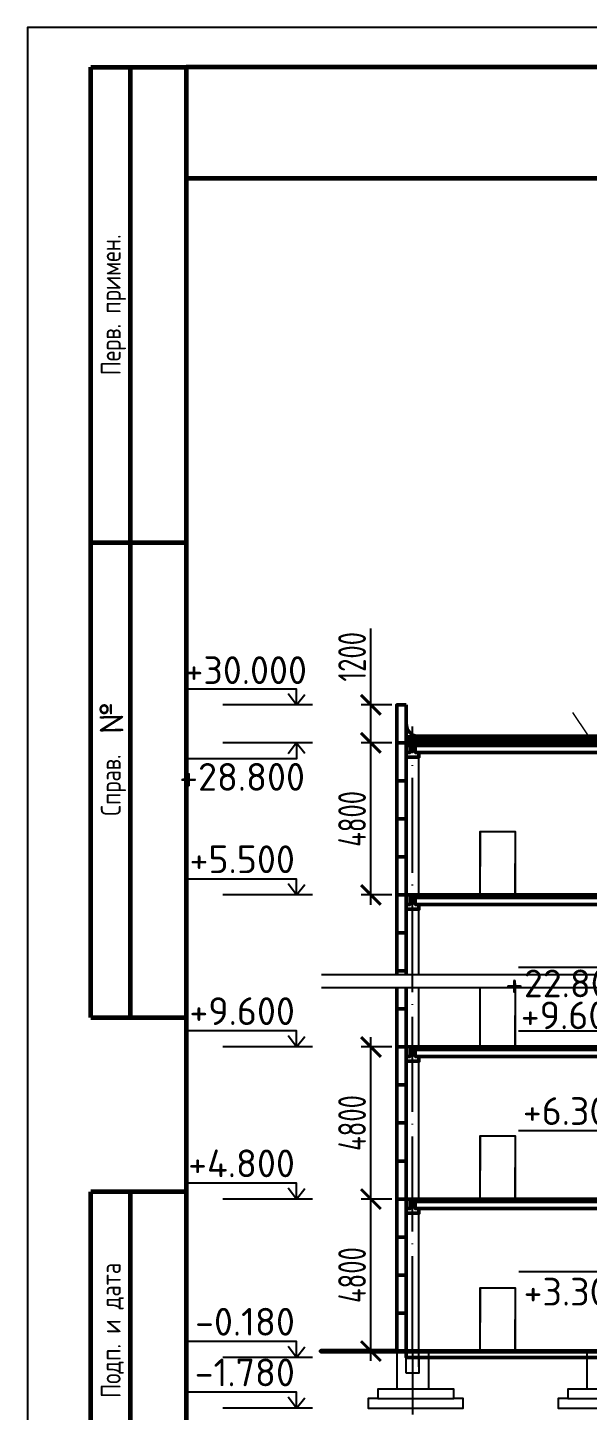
# Model space of a CAD drawing. Header units: millimetres. Extents: x -258526 to -95372, y 16759 to 83244.
# Drawn here: x -127405 to -127334.3, y 41407.7 to 41582.3 of the extents above; entities that cross this region are included whole.
import ezdxf
from ezdxf.enums import TextEntityAlignment as Align

# ---------------------------------------------------------------- set-up
doc = ezdxf.new("R2010")
doc.units = ezdxf.units.MM
doc.header["$LTSCALE"] = 0.5
doc.linetypes.add('ACAD_ISO04W100', pattern=[30, 24, -3, 0, -3])
for name, color, linetype in [('оси', 7, 'ACAD_ISO04W100'), ('размеры', 7, 'Continuous'), ('тонкие', 7, 'Continuous')]:
    doc.layers.add(name, color=color, linetype=linetype)
for name, color, linetype, lineweight in [('ТОЛСТЫЕ', 1, 'Continuous', 50), ('ТОНКИЕе', 7, 'Continuous', 25), ('я', 220, 'Continuous', 30), ('я1', 210, 'Continuous', 25), ('я2', 220, 'Continuous', 25)]:
    doc.layers.add(name, color=color, linetype=linetype, lineweight=lineweight)
doc.styles.add('арх', font='isocpeur.ttf', dxfattribs={"width": 0.5, "height": 10})
doc.styles.add('ГОСТ 2.304', font='cs_gost2304.shx')
doc.styles.add('Наклонный', font='isocpeur.ttf', dxfattribs={"width": 0.7, "height": 3.5})
doc.styles.add('Наклонный 5', font='isocpeur.ttf', dxfattribs={"height": 7})
doc.dimstyles.new('СТРОИТЕЛЬНЫЙ', dxfattribs={"dimtxt": 3.5, "dimasz": 2.5, "dimexe": 1.25, "dimexo": 0.625, "dimtad": 1, "dimdec": 0, "dimlfac": 500, "dimdsep": 46, "dimtxsty": 'Наклонный', "dimblk1": 'ARCHTICK', "dimblk2": 'ARCHTICK', "dimsah": 1, "dimcen": 0, "dimdle": 1.25, "dimadec": 0, "dimazin": 0, "dimtfac": 0.75, "dimtdec": 0, "dimtmove": 0, "dimatfit": 3, "dimldrblk": 'ARCHTICK', "dimfxl": 1, "dimtolj": 1, "dimtzin": 0, "dimarcsym": 0})

# ---------------------------------------------------------------- blocks, each defined once
blk = doc.blocks.new('_ArchTick')
at = {"color": 0, "linetype": 'ByBlock', "const_width": 0.15}
blk.add_lwpolyline([(-0.5, -0.5), (0.5, 0.5)], dxfattribs=at)
blk = doc.blocks.new('*D684')
at = {"layer": 'Defpoints', "color": 0, "transparency": 16777216}
for p in [(-127361.65, 41434.36), (-127358.38, 41434.36), (-127358.38, 41415.16)]:
    blk.add_point(p, dxfattribs=at)
at = {"layer": 'размеры', "color": 0, "lineweight": -2, "transparency": 16777216}
for p, q in [((-127359.01, 41434.36), (-127362.9, 41434.36)), ((-127361.65, 41413.91), (-127361.65, 41435.61)), ((-127359.01, 41415.16), (-127362.9, 41415.16))]:
    blk.add_line(p, q, dxfattribs=at)
at = {"layer": 'размеры', "color": 0, "lineweight": -2, "transparency": 16777216, "xscale": 2.5, "yscale": 2.5, "zscale": 2.5}
for p, rotation in [((-127361.65, 41434.36), 90), ((-127361.65, 41415.16), 270)]:
    blk.add_blockref('_ArchTick', p, dxfattribs=dict(at, rotation=rotation))
at = {"layer": 'размеры', "color": 0, "transparency": 16777216, "insert": (-127364.03, 41424.76), "char_height": 3.5, "attachment_point": 5, "rotation": 90, "style": 'Наклонный'}
blk.add_mtext('\\A1;4800', dxfattribs=at)
blk = doc.blocks.new('*D685')
at = {"layer": 'Defpoints', "color": 0, "transparency": 16777216}
for p in [(-127361.65, 41453.56), (-127358.38, 41453.56), (-127358.38, 41434.36)]:
    blk.add_point(p, dxfattribs=at)
at = {"layer": 'размеры', "color": 0, "lineweight": -2, "transparency": 16777216}
for p, q in [((-127359.01, 41453.56), (-127362.9, 41453.56)), ((-127361.65, 41433.11), (-127361.65, 41454.81)), ((-127359.01, 41434.36), (-127362.9, 41434.36))]:
    blk.add_line(p, q, dxfattribs=at)
at = {"layer": 'размеры', "color": 0, "lineweight": -2, "transparency": 16777216, "xscale": 2.5, "yscale": 2.5, "zscale": 2.5}
for p, rotation in [((-127361.65, 41453.56), 90), ((-127361.65, 41434.36), 270)]:
    blk.add_blockref('_ArchTick', p, dxfattribs=dict(at, rotation=rotation))
at = {"layer": 'размеры', "color": 0, "transparency": 16777216, "insert": (-127364.03, 41443.96), "char_height": 3.5, "attachment_point": 5, "rotation": 90, "style": 'Наклонный'}
blk.add_mtext('\\A1;4800', dxfattribs=at)
blk = doc.blocks.new('*D686')
at = {"layer": 'Defpoints', "color": 0, "transparency": 16777216}
for p in [(-127361.65, 41491.96), (-127358.38, 41491.96), (-127358.38, 41472.76)]:
    blk.add_point(p, dxfattribs=at)
at = {"layer": 'размеры', "color": 0, "lineweight": -2, "transparency": 16777216}
for p, q in [((-127359.01, 41491.96), (-127362.9, 41491.96)), ((-127361.65, 41471.51), (-127361.65, 41493.21)), ((-127359.01, 41472.76), (-127362.9, 41472.76))]:
    blk.add_line(p, q, dxfattribs=at)
at = {"layer": 'размеры', "color": 0, "lineweight": -2, "transparency": 16777216, "xscale": 2.5, "yscale": 2.5, "zscale": 2.5}
for p, rotation in [((-127361.65, 41491.96), 90), ((-127361.65, 41472.76), 270)]:
    blk.add_blockref('_ArchTick', p, dxfattribs=dict(at, rotation=rotation))
at = {"layer": 'размеры', "color": 0, "transparency": 16777216, "insert": (-127364.03, 41482.36), "char_height": 3.5, "attachment_point": 5, "rotation": 90, "style": 'Наклонный'}
blk.add_mtext('\\A1;4800', dxfattribs=at)
blk = doc.blocks.new('*D687')
at = {"layer": 'Defpoints', "color": 0, "transparency": 16777216}
for p in [(-127361.65, 41496.76), (-127358.38, 41496.76), (-127361.65, 41491.96)]:
    blk.add_point(p, dxfattribs=at)
at = {"layer": 'размеры', "color": 0, "lineweight": -2, "transparency": 16777216}
for p, q in [((-127361.65, 41496.76), (-127361.65, 41506.39)), ((-127359.01, 41496.76), (-127362.9, 41496.76)), ((-127361.65, 41490.71), (-127361.65, 41496.76)), ((-127362.28, 41491.96), (-127362.9, 41491.96))]:
    blk.add_line(p, q, dxfattribs=at)
at = {"layer": 'размеры', "color": 0, "lineweight": -2, "transparency": 16777216, "xscale": 2.5, "yscale": 2.5, "zscale": 2.5}
for p, rotation in [((-127361.65, 41496.76), 90), ((-127361.65, 41491.96), 270)]:
    blk.add_blockref('_ArchTick', p, dxfattribs=dict(at, rotation=rotation))
at = {"layer": 'размеры', "color": 0, "transparency": 16777216, "insert": (-127364.03, 41502.83), "char_height": 3.5, "attachment_point": 5, "rotation": 90, "style": 'Наклонный'}
blk.add_mtext('\\A1;1200', dxfattribs=at)

msp = doc.modelspace()

# ---------------------------------------------------------------- linework, layer by layer
at = {"color": 0, "linetype": 'ByBlock', "lineweight": 20}
msp.add_line((-127334.2488, 41492.9657, 0), (-127336.158, 41495.7993, 0), dxfattribs=at)
at = {"layer": 'оси', "color": 0}
for points in [[(-127356.3807, 41415.1616), (-127356.3807, 41494.0081)], [(-127357.1807, 41415.1616), (-127355.5807, 41415.1616)]]:
    msp.add_lwpolyline(points, dxfattribs=at)
at = {"layer": 'ТОЛСТЫЕ', "color": 0}
for points in [[(-127357.1807, 41496.7616), (-127357.1807, 41472.7616), (-127358.3807, 41472.7616), (-127358.3807, 41493.2062)], [(-127358.3807, 41491.9616), (-127358.3807, 41496.7616), (-127357.1807, 41496.7616)], [(-127358.3807, 41487.1616), (-127358.3807, 41491.9616), (-127357.1807, 41491.9616)], [(-127020.0607, 41491.6416), (-127019.5807, 41491.6416), (-127019.5807, 41492.0416), (-127019.5807, 41492.4416), (-127357.1807, 41492.4416), (-127356.9007, 41492.4416), (-127357.1807, 41492.4416), (-127357.1807, 41492.7216), (-127019.5807, 41492.7216), (-127019.5807, 41492.8016)], [(-127356.7007, 41491.6416), (-127357.1807, 41491.6416), (-127357.1807, 41492.0416), (-127019.5807, 41492.0416)], [(-127021.0619, 41492.8016), (-127355.6995, 41492.8016)], [(-127356.3807, 41491.6416), (-127356.7007, 41491.6416), (-127356.7007, 41490.7616), (-127357.1807, 41490.7616), (-127357.1807, 41490.1616), (-127355.5807, 41490.1616), (-127355.5807, 41490.1616), (-127355.5807, 41490.7616)], [(-127356.3807, 41491.6416), (-127356.0607, 41491.6416), (-127356.0607, 41490.7616), (-127355.5807, 41490.7616)], [(-127356.0607, 41491.6416), (-127307.5807, 41491.6416)], [(-127355.5807, 41490.7616), (-127332.7007, 41490.7616)], [(-127358.3807, 41482.3616), (-127358.3807, 41487.1616), (-127357.1807, 41487.1616)], [(-127358.3807, 41477.5616), (-127358.3807, 41482.3616), (-127357.1807, 41482.3616)], [(-127358.3807, 41472.7616), (-127358.3807, 41477.5616), (-127357.1807, 41477.5616)], [(-127358.3807, 41462.7308), (-127358.3807, 41474.0062)], [(-127358.3807, 41472.7616), (-127331.5807, 41472.7616)], [(-127357.1807, 41472.7616), (-127357.1807, 41462.7308)], [(-127356.3807, 41472.4416), (-127356.7007, 41472.4416), (-127356.7007, 41471.5616), (-127357.1807, 41471.5616), (-127357.1807, 41470.9616), (-127355.5807, 41470.9616), (-127355.5807, 41470.9616), (-127355.5807, 41471.5616)], [(-127356.3807, 41472.4416), (-127356.0607, 41472.4416), (-127356.0607, 41471.5616), (-127355.5807, 41471.5616)], [(-127356.0607, 41472.4416), (-127331.5807, 41472.4416)], [(-127355.5807, 41471.5616), (-127332.7007, 41471.5616)], [(-127358.3807, 41463.1616), (-127358.3807, 41467.9616), (-127357.1807, 41467.9616)], [(-127358.3807, 41462.7308), (-127358.3807, 41463.1616), (-127357.1807, 41463.1616)], [(-127358.3807, 41458.3616), (-127358.3807, 41461.0695)], [(-127357.1807, 41461.0695), (-127357.1807, 41453.5616), (-127358.3807, 41453.5616), (-127358.3807, 41461.0695)], [(-127358.3807, 41453.5616), (-127358.3807, 41458.3616), (-127357.1807, 41458.3616)], [(-127357.1807, 41453.5616), (-127357.1807, 41434.3616), (-127358.3807, 41434.3616), (-127358.3807, 41454.8062)], [(-127358.3807, 41453.5616), (-127331.5807, 41453.5616)], [(-127356.3807, 41453.2416), (-127356.7007, 41453.2416), (-127356.7007, 41452.3616), (-127357.1807, 41452.3616), (-127357.1807, 41451.7616), (-127355.5807, 41451.7616), (-127355.5807, 41451.7616), (-127355.5807, 41452.3616)], [(-127356.3807, 41453.2416), (-127356.0607, 41453.2416), (-127356.0607, 41452.3616), (-127355.5807, 41452.3616)], [(-127356.0607, 41453.2416), (-127331.5807, 41453.2416)], [(-127355.5807, 41452.3616), (-127332.7007, 41452.3616)], [(-127358.3807, 41443.9616), (-127358.3807, 41448.7616), (-127357.1807, 41448.7616)], [(-127358.3807, 41439.1616), (-127358.3807, 41443.9616), (-127357.1807, 41443.9616)], [(-127358.3807, 41434.3616), (-127358.3807, 41439.1616), (-127357.1807, 41439.1616)], [(-127357.1807, 41434.3616), (-127357.1807, 41415.1616), (-127358.3807, 41415.1616), (-127358.3807, 41435.6062)], [(-127358.3807, 41434.3616), (-127331.5807, 41434.3616)], [(-127356.3807, 41434.0416), (-127356.7007, 41434.0416), (-127356.7007, 41433.1616), (-127357.1807, 41433.1616), (-127357.1807, 41432.5616), (-127355.5807, 41432.5616), (-127355.5807, 41432.5616), (-127355.5807, 41433.1616)], [(-127356.3807, 41434.0416), (-127356.0607, 41434.0416), (-127356.0607, 41433.1616), (-127355.5807, 41433.1616)], [(-127356.0607, 41434.0416), (-127331.5807, 41434.0416)], [(-127355.5807, 41433.1616), (-127332.7007, 41433.1616)], [(-127358.3807, 41424.7616), (-127358.3807, 41429.5616), (-127357.1807, 41429.5616)], [(-127358.3807, 41419.9616), (-127358.3807, 41424.7616), (-127357.1807, 41424.7616)], [(-127358.3807, 41415.1616), (-127358.3807, 41419.9616), (-127357.1807, 41419.9616)], [(-127357.1807, 41415.1616), (-127357.1807, 41414.3616), (-127019.5807, 41414.3616)]]:
    msp.add_lwpolyline(points, dxfattribs=at)
msp.add_arc((-127355.6337, 41494.3491), 1.5489, 177.164004, 272.435052, dxfattribs=at)
at = {"layer": 'ТОНКИЕе', "color": 0}
for points in [[(-127371.0544, 41496.7616), (-127371.0544, 41498.7616), (-127385.005, 41498.7616)], [(-127371.0544, 41496.7616), (-127372.1035, 41498.1512)], [(-127371.0544, 41496.7616), (-127370.0029, 41498.0778)], [(-127369.0354, 41496.7616), (-127380.3723, 41496.7616)], [(-127371.0544, 41491.9616), (-127371.0544, 41489.9616), (-127385.005, 41489.9616)], [(-127369.0354, 41491.9616), (-127380.3723, 41491.9616)], [(-127371.0544, 41491.9616), (-127372.1035, 41490.572)], [(-127371.0544, 41491.9616), (-127370.0029, 41490.6454)], [(-127358.3807, 41472.7616), (-127357.1807, 41472.7616), (-127357.1807, 41491.9616)], [(-127357.1807, 41491.9616), (-127357.1807, 41490.7616)], [(-127357.1807, 41472.7616), (-127355.5807, 41472.7616), (-127355.5807, 41490.7616)], [(-127347.8375, 41472.7616), (-127347.8375, 41480.7616), (-127347.8375, 41476.3616), (-127347.8375, 41480.7616), (-127343.4375, 41480.7616), (-127343.4375, 41472.7616), (-127343.4375, 41476.7434)], [(-127371.0544, 41472.7616), (-127371.0544, 41474.7616), (-127385.005, 41474.7616)], [(-127369.0354, 41472.7616), (-127380.3723, 41472.7616)], [(-127371.0544, 41472.7616), (-127372.1035, 41474.1512)], [(-127371.0544, 41472.7616), (-127370.0029, 41474.0778)], [(-127357.1807, 41472.7616), (-127357.1807, 41471.5616)], [(-127357.1807, 41462.7308), (-127357.1807, 41472.7616)], [(-127355.5807, 41462.7308), (-127355.5807, 41471.5616)], [(-127367.8731, 41462.7308), (-127181.0906, 41462.7308), (-127179.9643, 41459.5027), (-127179.4011, 41466.9068), (-127178.2749, 41462.7308), (-127009.1119, 41462.7308)], [(-127329.0568, 41465.6041), (-127329.0568, 41463.6041), (-127343.0074, 41463.6041)], [(-127367.8731, 41461.0695), (-127181.0906, 41461.0695), (-127179.9643, 41457.8415), (-127179.4011, 41465.2455), (-127178.2749, 41461.0695), (-127009.1119, 41461.0695)], [(-127358.3807, 41453.5616), (-127357.1807, 41453.5616), (-127357.1807, 41461.0695)], [(-127357.1807, 41453.5616), (-127355.5807, 41453.5616), (-127355.5807, 41461.0695)], [(-127347.8375, 41453.5616), (-127347.8375, 41461.0695)], [(-127343.4375, 41461.5616), (-127343.4375, 41453.5616), (-127343.4375, 41457.5434)], [(-127371.0544, 41453.5828), (-127371.0544, 41455.5828), (-127385.005, 41455.5828)], [(-127329.0568, 41453.5616), (-127329.0568, 41455.5616), (-127343.0074, 41455.5616)], [(-127369.0354, 41453.5828), (-127380.3723, 41453.5828)], [(-127371.0544, 41453.5828), (-127372.1035, 41454.9724)], [(-127371.0544, 41453.5828), (-127370.0029, 41454.899)], [(-127358.3807, 41434.3616), (-127357.1807, 41434.3616), (-127357.1807, 41453.5616)], [(-127357.1807, 41453.5616), (-127357.1807, 41452.3616)], [(-127357.1807, 41434.3616), (-127355.5807, 41434.3616), (-127355.5807, 41452.3616)], [(-127329.0568, 41440.9616), (-127329.0568, 41442.9616), (-127343.0074, 41442.9616)], [(-127347.8375, 41434.3616), (-127347.8375, 41442.3616), (-127347.8375, 41437.9616), (-127347.8375, 41442.3616), (-127343.4375, 41442.3616), (-127343.4375, 41434.3616), (-127343.4375, 41438.3434)], [(-127371.0544, 41434.3616), (-127371.0544, 41436.3616), (-127385.005, 41436.3616)], [(-127369.0354, 41434.3616), (-127380.3723, 41434.3616)], [(-127371.0544, 41434.3616), (-127372.1035, 41435.7512)], [(-127371.0544, 41434.3616), (-127370.0029, 41435.6778)], [(-127358.3807, 41415.1616), (-127357.1807, 41415.1616), (-127357.1807, 41434.3616)], [(-127357.1807, 41434.3616), (-127357.1807, 41433.1616)], [(-127355.5807, 41413.1616), (-127355.5807, 41413.1616), (-127355.5807, 41433.1616)], [(-127329.0307, 41427.1608), (-127329.0307, 41425.1608), (-127342.9813, 41425.1608)], [(-127347.8375, 41415.1616), (-127347.8375, 41423.1616), (-127347.8375, 41418.7616), (-127347.8375, 41423.1616), (-127343.4375, 41423.1616), (-127343.4375, 41415.1616), (-127343.4375, 41419.1434)], [(-127371.0544, 41414.3616), (-127371.0544, 41416.3616), (-127385.005, 41416.3616)], [(-127371.0544, 41414.3616), (-127372.1035, 41415.7512)], [(-127371.0544, 41414.3616), (-127370.0029, 41415.6778)], [(-127358.3807, 41415.1616), (-127326.2807, 41415.1616)], [(-127357.1807, 41415.1616), (-127358.3807, 41415.1616), (-127358.3807, 41415.1616)], [(-127358.3807, 41415.1616), (-127358.3807, 41410.3616)], [(-127357.1807, 41415.1616), (-127358.3788, 41415.0947)], [(-127357.1807, 41415.1616), (-127356.3807, 41415.1616), (-127356.3807, 41407.1616)], [(-127355.5807, 41415.1616), (-127354.3807, 41415.1616), (-127354.3807, 41410.3616)], [(-127334.3807, 41415.1616), (-127334.3807, 41410.3616)], [(-127369.0354, 41414.3616), (-127380.3723, 41414.3616)], [(-127355.5807, 41414.3616), (-127355.5807, 41412.3616), (-127357.1807, 41412.3616)], [(-127371.0544, 41407.9616), (-127371.0544, 41409.9616), (-127385.005, 41409.9616)], [(-127353.5807, 41410.3616), (-127360.7807, 41410.3616), (-127360.7807, 41409.1616), (-127351.1807, 41409.1616), (-127351.1807, 41410.3616), (-127353.5807, 41410.3616)], [(-127329.5807, 41410.3616), (-127336.7807, 41410.3616), (-127336.7807, 41409.1616), (-127327.1807, 41409.1616), (-127327.1807, 41410.3616), (-127329.5807, 41410.3616)], [(-127371.0544, 41407.9616), (-127372.1035, 41409.3512)], [(-127371.0544, 41407.9616), (-127370.0029, 41409.2778)], [(-127360.7807, 41409.1616), (-127361.9807, 41409.1616), (-127361.9807, 41407.9616), (-127351.1807, 41407.9616), (-127349.9807, 41407.9616), (-127349.9807, 41409.1616), (-127351.1807, 41409.1616)], [(-127336.7807, 41409.1616), (-127337.9807, 41409.1616), (-127337.9807, 41407.9616), (-127327.1807, 41407.9616), (-127325.9807, 41407.9616), (-127325.9807, 41409.1616), (-127327.1807, 41409.1616)], [(-127369.0354, 41407.9616), (-127380.3723, 41407.9616)]]:
    msp.add_lwpolyline(points, dxfattribs=at)
at = {"layer": 'ТОНКИЕе', "color": 0, "lineweight": 60}
msp.add_lwpolyline([(-127358.3807, 41415.1616), (-127367.9724, 41415.1616), (-127326.2807, 41415.1616)], dxfattribs=at)
at = {"layer": 'ТОНКИЕе', "color": 0, "lineweight": 25}
msp.add_lwpolyline([(-127357.1807, 41412.3616), (-127357.1807, 41414.3616)], dxfattribs=at)
at = {"layer": 'я', "color": 7, "lineweight": 60}
for p, q in [((-127397.005, 41457.27), (-127397.005, 41577.27)), ((-127397.005, 41577.27), (-127385.005, 41577.27)), ((-127392.005, 41457.27), (-127392.005, 41577.27)), ((-127385.005, 41577.27), (-127385.005, 41457.27)), ((-127385.005, 41577.27), (-127385.005, 41563.27)), ((-127315.005, 41577.27), (-127385.005, 41577.27)), ((-127385.005, 41563.27), (-127315.005, 41563.27)), ((-127397.005, 41517.27), (-127385.005, 41517.27)), ((-127397.005, 41457.27), (-127385.005, 41457.27)), ((-127397.005, 41290.27), (-127397.005, 41435.27)), ((-127385.005, 41435.27), (-127397.005, 41435.27)), ((-127392.005, 41290.27), (-127392.005, 41435.27)), ((-127385.005, 41435.27), (-127385.005, 41290.27))]:
    msp.add_line(p, q, dxfattribs=at)
msp.add_lwpolyline([(-127385.005, 41290.27), (-126990.005, 41290.27), (-126990.005, 41577.27), (-127385.005, 41577.27), (-127385.005, 41290.27)], dxfattribs=at)
at = {"layer": 'я1', "color": 7}
msp.add_lwpolyline([(-127405.005, 41285.27), (-126985.005, 41285.27), (-126985.005, 41582.27), (-127405.005, 41582.27), (-127405.005, 41285.27)], dxfattribs=at)

# ---------------------------------------------------------------- texts
at = {"layer": 'тонкие', "color": 0, "linetype": 'ByBlock', "lineweight": 0, "insert": (-127395.8811, 41493.0655), "char_height": 3, "attachment_point": 1, "rotation": 91.07562, "style": 'арх'}
msp.add_mtext_dynamic_manual_height_columns('{\\W1;№}', width=1.814815, gutter_width=50, heights=[0], dxfattribs=at)
at = {"layer": 'ТОНКИЕе', "color": 0, "char_height": 3.5, "style": 'Наклонный 5'}
for s, insert, attachment_point in [('{\\Q0;+30.000}', (-127369.7278, 41502.8903), 3), ('{\\Q0;+28.800}', (-127369.9797, 41485.9146), 9), ('{\\Q0;+5.500}', (-127371.2523, 41479.0137), 3), ('{\\Q0;+22.800}', (-127329.0842, 41459.8347), 9), ('{\\Q0;+9.600}', (-127371.2523, 41459.835), 3), ('{\\Q0;+9.600}', (-127329.3967, 41459.3026), 3), ('{\\Q0;+6.300}', (-127329.2547, 41447.2137), 3), ('{\\Q0;+4.800}', (-127371.2523, 41440.6137), 3), ('{\\Q0;+3.300}', (-127329.2286, 41420.9087), 9), ('{\\Q0;-0.180}', (-127371.2523, 41420.6137), 3), ('{\\Q0;-1.780}', (-127371.2523, 41414.2137), 3)]:
    msp.add_mtext_dynamic_manual_height_columns(s, width=5.842387, gutter_width=35, heights=[0], dxfattribs=dict(at, insert=insert, attachment_point=attachment_point))
at = {"layer": 'я2', "color": 7, "style": 'ГОСТ 2.304'}
for s, p in [('Перв. примен.', (-127394.505, 41547.27)), ('Подп. и дата', (-127394.505, 41417.77))]:
    msp.add_text(s, height=2.5, rotation=90, dxfattribs=at).set_placement(p, align=Align.MIDDLE_CENTER)
at = {"layer": 'я2', "color": 7, "lineweight": 30, "style": 'ГОСТ 2.304'}
msp.add_text('Справ. ', height=2.5, rotation=90, dxfattribs=at).set_placement((-127394.505, 41487.27), align=Align.MIDDLE_CENTER)

# ---------------------------------------------------------------- dimensions: what is measured, and where the dimension line sits
at = {"layer": 'размеры', "color": 0}
for base, p1, p2, text, picture, middle in [((-127361.6514, 41496.7616), (-127361.6514, 41491.9616), (-127358.3807, 41496.7616), '1200', '*D687', (-127364.0264, 41502.8266)), ((-127361.6514, 41491.9616), (-127358.3807, 41472.7616), (-127358.3807, 41491.9616), '4800', '*D686', (-127364.0264, 41482.3616)), ((-127361.6514, 41453.5616), (-127358.3807, 41434.3616), (-127358.3807, 41453.5616), '4800', '*D685', (-127364.0264, 41443.9616)), ((-127361.6514, 41434.3616), (-127358.3807, 41415.1616), (-127358.3807, 41434.3616), '4800', '*D684', (-127364.0264, 41424.7616))]:
    dim = msp.add_linear_dim(base=base, p1=p1, p2=p2, angle=90, text=text, dimstyle='СТРОИТЕЛЬНЫЙ', dxfattribs=at)
    dim.commit()
    dim.dimension.update_dxf_attribs({"geometry": picture, "text_midpoint": middle})

doc.saveas('drawing.dxf')
